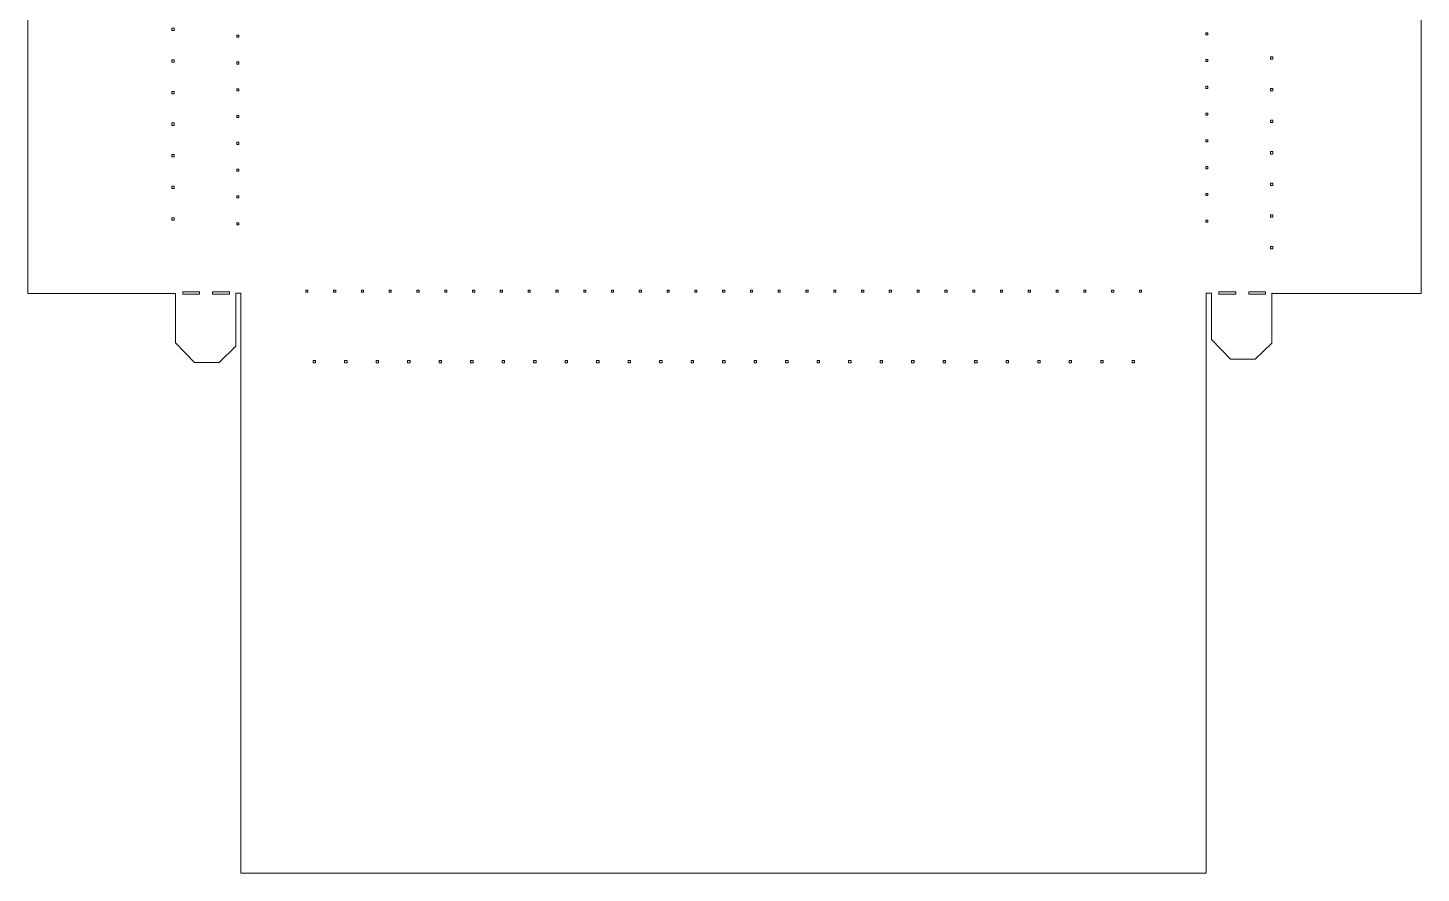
# Model space of a CAD drawing. Header units: centimetres. Extents: x -11.2 to 11.2, y -13.5 to 13.5.
# Drawn here: x -11.17 to 11.17, y -13.55 to 0.01 of the extents above; entities that cross this region are included whole.
import ezdxf

# ---------------------------------------------------------------- set-up
doc = ezdxf.new("R2010")
doc.units = ezdxf.units.CM
doc.header["$MEASUREMENT"] = 0
doc.layers.add('Layer 1', color=7, linetype='Continuous')

msp = doc.modelspace()

# ---------------------------------------------------------------- linework, layer by layer
at = {"layer": 'Layer 1', "color": 29, "lineweight": 13}
for points, knots in [([(-7.75477, 13.54749), (-7.75477, 13.54749), (-7.7556, 7.64977), (-7.7556, 7.64977), (-7.7556, 7.64977), (-7.7556, 7.64977), (-9.27695, 7.65473), (-9.27695, 7.65473), (-9.27695, 7.65473), (-9.27695, 7.65473), (-11.16955, 5.49589), (-11.16955, 5.49589), (-11.16955, 5.49589), (-11.16955, 5.49589), (-11.16955, -4.25152), (-11.16955, -4.25152), (-11.16955, -4.25152), (-11.16955, -4.25152), (-8.80484, -4.25152), (-8.80484, -4.25152), (-8.80484, -4.25152), (-8.80484, -4.25152), (-8.80484, -5.04362), (-8.80484, -5.04362), (-8.80484, -5.04362), (-8.80484, -5.04362), (-8.49891, -5.35947), (-8.49891, -5.35947), (-8.49891, -5.35947), (-8.49891, -5.35947), (-8.10452, -5.35947), (-8.10452, -5.35947), (-8.10452, -5.35947), (-8.10452, -5.35947), (-7.83663, -5.09984), (-7.83663, -5.09984), (-7.83663, -5.09984), (-7.83663, -5.09984), (-7.83663, -4.24656), (-7.83663, -4.24656), (-7.83663, -4.24656), (-7.83663, -4.24656), (-7.7556, -4.24656), (-7.7556, -4.24656), (-7.7556, -4.24656), (-7.7556, -4.24656), (-7.75312, -13.54749), (-7.75312, -13.54749), (-7.75312, -13.54749), (-7.75312, -13.54749), (7.72087, -13.54749), (7.72087, -13.54749), (7.72087, -13.54749), (7.72087, -13.54749), (7.72418, -4.24656), (7.72418, -4.24656), (7.72418, -4.24656), (7.72418, -4.24656), (7.80934, -4.24656), (7.80934, -4.24656), (7.80934, -4.24656), (7.80934, -4.24656), (7.80934, -4.99153), (7.80934, -4.99153), (7.80934, -4.99153), (7.80934, -4.99153), (8.11527, -5.30738), (8.11527, -5.30738), (8.11527, -5.30738), (8.11527, -5.30738), (8.50966, -5.30738), (8.50966, -5.30738), (8.50966, -5.30738), (8.50966, -5.30738), (8.77755, -5.04775), (8.77755, -5.04775), (8.77755, -5.04775), (8.77755, -5.04775), (8.77755, -4.24656), (8.77755, -4.24656), (8.77755, -4.24656), (8.77755, -4.24656), (8.7883, -4.24656), (8.7883, -4.24656), (8.7883, -4.24656), (8.7883, -4.24656), (8.7883, -4.25152), (8.7883, -4.25152), (8.7883, -4.25152), (8.7883, -4.25152), (11.16955, -4.25152), (11.16955, -4.25152), (11.16955, -4.25152), (11.16955, -4.25152), (11.16955, 5.49589), (11.16955, 5.49589), (11.16955, 5.49589), (11.16955, 5.49589), (9.27695, 7.65473), (9.27695, 7.65473), (9.27695, 7.65473), (9.27695, 7.65473), (7.72418, 7.64977), (7.72418, 7.64977), (7.72418, 7.64977), (7.72418, 7.64977), (7.72335, 13.54749), (7.72335, 13.54749), (7.72335, 13.54749), (7.72335, 13.54749), (-7.75477, 13.54749), (-7.75477, 13.54749)], [0, 0, 0, 0, 0.03448276, 0.03448276, 0.03448276, 0.03448276, 0.06896552, 0.06896552, 0.06896552, 0.06896552, 0.10344828, 0.10344828, 0.10344828, 0.10344828, 0.13793103, 0.13793103, 0.13793103, 0.13793103, 0.17241379, 0.17241379, 0.17241379, 0.17241379, 0.20689655, 0.20689655, 0.20689655, 0.20689655, 0.24137931, 0.24137931, 0.24137931, 0.24137931, 0.27586207, 0.27586207, 0.27586207, 0.27586207, 0.31034483, 0.31034483, 0.31034483, 0.31034483, 0.34482759, 0.34482759, 0.34482759, 0.34482759, 0.37931034, 0.37931034, 0.37931034, 0.37931034, 0.4137931, 0.4137931, 0.4137931, 0.4137931, 0.44827586, 0.44827586, 0.44827586, 0.44827586, 0.48275862, 0.48275862, 0.48275862, 0.48275862, 0.51724138, 0.51724138, 0.51724138, 0.51724138, 0.55172414, 0.55172414, 0.55172414, 0.55172414, 0.5862069, 0.5862069, 0.5862069, 0.5862069, 0.62068966, 0.62068966, 0.62068966, 0.62068966, 0.65517241, 0.65517241, 0.65517241, 0.65517241, 0.68965517, 0.68965517, 0.68965517, 0.68965517, 0.72413793, 0.72413793, 0.72413793, 0.72413793, 0.75862069, 0.75862069, 0.75862069, 0.75862069, 0.79310345, 0.79310345, 0.79310345, 0.79310345, 0.82758621, 0.82758621, 0.82758621, 0.82758621, 0.86206897, 0.86206897, 0.86206897, 0.86206897, 0.89655172, 0.89655172, 0.89655172, 0.89655172, 0.93103448, 0.93103448, 0.93103448, 0.93103448, 1, 1, 1, 1]), ([(-8.86023, 0.00248), (-8.86023, 0.00248), (-8.82137, 0.00248), (-8.82137, 0.00248), (-8.82137, 0.00248), (-8.82137, 0.00248), (-8.82137, -0.03638), (-8.82137, -0.03638), (-8.82137, -0.03638), (-8.82137, -0.03638), (-8.86023, -0.03638), (-8.86023, -0.03638), (-8.86023, -0.03638), (-8.86023, -0.03638), (-8.86023, 0.00248), (-8.86023, 0.00248)], [0, 0, 0, 0, 0.2, 0.2, 0.2, 0.2, 0.4, 0.4, 0.4, 0.4, 0.6, 0.6, 0.6, 0.6, 1, 1, 1, 1]), ([(-7.81844, -0.11162), (-7.81844, -0.11162), (-7.78454, -0.11162), (-7.78454, -0.11162), (-7.78454, -0.11162), (-7.78454, -0.11162), (-7.78454, -0.14469), (-7.78454, -0.14469), (-7.78454, -0.14469), (-7.78454, -0.14469), (-7.81844, -0.14469), (-7.81844, -0.14469), (-7.81844, -0.14469), (-7.81844, -0.14469), (-7.81844, -0.11162), (-7.81844, -0.11162)], [0, 0, 0, 0, 0.2, 0.2, 0.2, 0.2, 0.4, 0.4, 0.4, 0.4, 0.6, 0.6, 0.6, 0.6, 1, 1, 1, 1]), ([(7.71757, -0.07111), (7.71757, -0.07111), (7.75146, -0.07111), (7.75146, -0.07111), (7.75146, -0.07111), (7.75146, -0.07111), (7.75146, -0.10418), (7.75146, -0.10418), (7.75146, -0.10418), (7.75146, -0.10418), (7.71757, -0.10418), (7.71757, -0.10418), (7.71757, -0.10418), (7.71757, -0.10418), (7.71757, -0.07111), (7.71757, -0.07111)], [0, 0, 0, 0, 0.2, 0.2, 0.2, 0.2, 0.4, 0.4, 0.4, 0.4, 0.6, 0.6, 0.6, 0.6, 1, 1, 1, 1]), ([(-8.86023, -0.50436), (-8.86023, -0.50436), (-8.82137, -0.50436), (-8.82137, -0.50436), (-8.82137, -0.50436), (-8.82137, -0.50436), (-8.82137, -0.54322), (-8.82137, -0.54322), (-8.82137, -0.54322), (-8.82137, -0.54322), (-8.86023, -0.54322), (-8.86023, -0.54322), (-8.86023, -0.54322), (-8.86023, -0.54322), (-8.86023, -0.50436), (-8.86023, -0.50436)], [0, 0, 0, 0, 0.2, 0.2, 0.2, 0.2, 0.4, 0.4, 0.4, 0.4, 0.6, 0.6, 0.6, 0.6, 1, 1, 1, 1]), ([(-7.81844, -0.54074), (-7.81844, -0.54074), (-7.78454, -0.54074), (-7.78454, -0.54074), (-7.78454, -0.54074), (-7.78454, -0.54074), (-7.78454, -0.57382), (-7.78454, -0.57382), (-7.78454, -0.57382), (-7.78454, -0.57382), (-7.81844, -0.57382), (-7.81844, -0.57382), (-7.81844, -0.57382), (-7.81844, -0.57382), (-7.81844, -0.54074), (-7.81844, -0.54074)], [0, 0, 0, 0, 0.2, 0.2, 0.2, 0.2, 0.4, 0.4, 0.4, 0.4, 0.6, 0.6, 0.6, 0.6, 1, 1, 1, 1]), ([(7.71757, -0.50105), (7.71757, -0.50105), (7.75146, -0.50105), (7.75146, -0.50105), (7.75146, -0.50105), (7.75146, -0.50105), (7.75146, -0.53413), (7.75146, -0.53413), (7.75146, -0.53413), (7.75146, -0.53413), (7.71757, -0.53413), (7.71757, -0.53413), (7.71757, -0.53413), (7.71757, -0.53413), (7.71757, -0.50105), (7.71757, -0.50105)], [0, 0, 0, 0, 0.2, 0.2, 0.2, 0.2, 0.4, 0.4, 0.4, 0.4, 0.6, 0.6, 0.6, 0.6, 1, 1, 1, 1]), ([(8.7544, -0.45723), (8.7544, -0.45723), (8.79326, -0.45723), (8.79326, -0.45723), (8.79326, -0.45723), (8.79326, -0.45723), (8.79326, -0.49609), (8.79326, -0.49609), (8.79326, -0.49609), (8.79326, -0.49609), (8.7544, -0.49609), (8.7544, -0.49609), (8.7544, -0.49609), (8.7544, -0.49609), (8.7544, -0.45723), (8.7544, -0.45723)], [0, 0, 0, 0, 0.2, 0.2, 0.2, 0.2, 0.4, 0.4, 0.4, 0.4, 0.6, 0.6, 0.6, 0.6, 1, 1, 1, 1]), ([(-8.86023, -1.0112), (-8.86023, -1.0112), (-8.82137, -1.0112), (-8.82137, -1.0112), (-8.82137, -1.0112), (-8.82137, -1.0112), (-8.82137, -1.05007), (-8.82137, -1.05007), (-8.82137, -1.05007), (-8.82137, -1.05007), (-8.86023, -1.05007), (-8.86023, -1.05007), (-8.86023, -1.05007), (-8.86023, -1.05007), (-8.86023, -1.0112), (-8.86023, -1.0112)], [0, 0, 0, 0, 0.2, 0.2, 0.2, 0.2, 0.4, 0.4, 0.4, 0.4, 0.6, 0.6, 0.6, 0.6, 1, 1, 1, 1]), ([(-7.81844, -0.96986), (-7.81844, -0.96986), (-7.78454, -0.96986), (-7.78454, -0.96986), (-7.78454, -0.96986), (-7.78454, -0.96986), (-7.78454, -1.00294), (-7.78454, -1.00294), (-7.78454, -1.00294), (-7.78454, -1.00294), (-7.81844, -1.00294), (-7.81844, -1.00294), (-7.81844, -1.00294), (-7.81844, -1.00294), (-7.81844, -0.96986), (-7.81844, -0.96986)], [0, 0, 0, 0, 0.2, 0.2, 0.2, 0.2, 0.4, 0.4, 0.4, 0.4, 0.6, 0.6, 0.6, 0.6, 1, 1, 1, 1]), ([(7.71757, -0.93018), (7.71757, -0.93018), (7.75146, -0.93018), (7.75146, -0.93018), (7.75146, -0.93018), (7.75146, -0.93018), (7.75146, -0.96325), (7.75146, -0.96325), (7.75146, -0.96325), (7.75146, -0.96325), (7.71757, -0.96325), (7.71757, -0.96325), (7.71757, -0.96325), (7.71757, -0.96325), (7.71757, -0.93018), (7.71757, -0.93018)], [0, 0, 0, 0, 0.2, 0.2, 0.2, 0.2, 0.4, 0.4, 0.4, 0.4, 0.6, 0.6, 0.6, 0.6, 1, 1, 1, 1]), ([(8.7544, -0.96408), (8.7544, -0.96408), (8.79326, -0.96408), (8.79326, -0.96408), (8.79326, -0.96408), (8.79326, -0.96408), (8.79326, -1.00294), (8.79326, -1.00294), (8.79326, -1.00294), (8.79326, -1.00294), (8.7544, -1.00294), (8.7544, -1.00294), (8.7544, -1.00294), (8.7544, -1.00294), (8.7544, -0.96408), (8.7544, -0.96408)], [0, 0, 0, 0, 0.2, 0.2, 0.2, 0.2, 0.4, 0.4, 0.4, 0.4, 0.6, 0.6, 0.6, 0.6, 1, 1, 1, 1]), ([(-8.86023, -1.51805), (-8.86023, -1.51805), (-8.82137, -1.51805), (-8.82137, -1.51805), (-8.82137, -1.51805), (-8.82137, -1.51805), (-8.82137, -1.55691), (-8.82137, -1.55691), (-8.82137, -1.55691), (-8.82137, -1.55691), (-8.86023, -1.55691), (-8.86023, -1.55691), (-8.86023, -1.55691), (-8.86023, -1.55691), (-8.86023, -1.51805), (-8.86023, -1.51805)], [0, 0, 0, 0, 0.2, 0.2, 0.2, 0.2, 0.4, 0.4, 0.4, 0.4, 0.6, 0.6, 0.6, 0.6, 1, 1, 1, 1]), ([(-7.81844, -1.39981), (-7.81844, -1.39981), (-7.78454, -1.39981), (-7.78454, -1.39981), (-7.78454, -1.39981), (-7.78454, -1.39981), (-7.78454, -1.43288), (-7.78454, -1.43288), (-7.78454, -1.43288), (-7.78454, -1.43288), (-7.81844, -1.43288), (-7.81844, -1.43288), (-7.81844, -1.43288), (-7.81844, -1.43288), (-7.81844, -1.39981), (-7.81844, -1.39981)], [0, 0, 0, 0, 0.2, 0.2, 0.2, 0.2, 0.4, 0.4, 0.4, 0.4, 0.6, 0.6, 0.6, 0.6, 1, 1, 1, 1]), ([(7.71757, -1.3593), (7.71757, -1.3593), (7.75146, -1.3593), (7.75146, -1.3593), (7.75146, -1.3593), (7.75146, -1.3593), (7.75146, -1.39237), (7.75146, -1.39237), (7.75146, -1.39237), (7.75146, -1.39237), (7.71757, -1.39237), (7.71757, -1.39237), (7.71757, -1.39237), (7.71757, -1.39237), (7.71757, -1.3593), (7.71757, -1.3593)], [0, 0, 0, 0, 0.2, 0.2, 0.2, 0.2, 0.4, 0.4, 0.4, 0.4, 0.6, 0.6, 0.6, 0.6, 1, 1, 1, 1]), ([(8.7544, -1.47092), (8.7544, -1.47092), (8.79326, -1.47092), (8.79326, -1.47092), (8.79326, -1.47092), (8.79326, -1.47092), (8.79326, -1.50978), (8.79326, -1.50978), (8.79326, -1.50978), (8.79326, -1.50978), (8.7544, -1.50978), (8.7544, -1.50978), (8.7544, -1.50978), (8.7544, -1.50978), (8.7544, -1.47092), (8.7544, -1.47092)], [0, 0, 0, 0, 0.2, 0.2, 0.2, 0.2, 0.4, 0.4, 0.4, 0.4, 0.6, 0.6, 0.6, 0.6, 1, 1, 1, 1]), ([(-7.81844, -1.82893), (-7.81844, -1.82893), (-7.78454, -1.82893), (-7.78454, -1.82893), (-7.78454, -1.82893), (-7.78454, -1.82893), (-7.78454, -1.86201), (-7.78454, -1.86201), (-7.78454, -1.86201), (-7.78454, -1.86201), (-7.81844, -1.86201), (-7.81844, -1.86201), (-7.81844, -1.86201), (-7.81844, -1.86201), (-7.81844, -1.82893), (-7.81844, -1.82893)], [0, 0, 0, 0, 0.2, 0.2, 0.2, 0.2, 0.4, 0.4, 0.4, 0.4, 0.6, 0.6, 0.6, 0.6, 1, 1, 1, 1]), ([(7.71757, -1.78924), (7.71757, -1.78924), (7.75146, -1.78924), (7.75146, -1.78924), (7.75146, -1.78924), (7.75146, -1.78924), (7.75146, -1.82232), (7.75146, -1.82232), (7.75146, -1.82232), (7.75146, -1.82232), (7.71757, -1.82232), (7.71757, -1.82232), (7.71757, -1.82232), (7.71757, -1.82232), (7.71757, -1.78924), (7.71757, -1.78924)], [0, 0, 0, 0, 0.2, 0.2, 0.2, 0.2, 0.4, 0.4, 0.4, 0.4, 0.6, 0.6, 0.6, 0.6, 1, 1, 1, 1]), ([(8.7544, -1.97776), (8.7544, -1.97776), (8.79326, -1.97776), (8.79326, -1.97776), (8.79326, -1.97776), (8.79326, -1.97776), (8.79326, -2.01662), (8.79326, -2.01662), (8.79326, -2.01662), (8.79326, -2.01662), (8.7544, -2.01662), (8.7544, -2.01662), (8.7544, -2.01662), (8.7544, -2.01662), (8.7544, -1.97776), (8.7544, -1.97776)], [0, 0, 0, 0, 0.2, 0.2, 0.2, 0.2, 0.4, 0.4, 0.4, 0.4, 0.6, 0.6, 0.6, 0.6, 1, 1, 1, 1]), ([(-8.86023, -2.02489), (-8.86023, -2.02489), (-8.82137, -2.02489), (-8.82137, -2.02489), (-8.82137, -2.02489), (-8.82137, -2.02489), (-8.82137, -2.06375), (-8.82137, -2.06375), (-8.82137, -2.06375), (-8.82137, -2.06375), (-8.86023, -2.06375), (-8.86023, -2.06375), (-8.86023, -2.06375), (-8.86023, -2.06375), (-8.86023, -2.02489), (-8.86023, -2.02489)], [0, 0, 0, 0, 0.2, 0.2, 0.2, 0.2, 0.4, 0.4, 0.4, 0.4, 0.6, 0.6, 0.6, 0.6, 1, 1, 1, 1]), ([(7.71757, -2.21837), (7.71757, -2.21837), (7.75146, -2.21837), (7.75146, -2.21837), (7.75146, -2.21837), (7.75146, -2.21837), (7.75146, -2.25144), (7.75146, -2.25144), (7.75146, -2.25144), (7.75146, -2.25144), (7.71757, -2.25144), (7.71757, -2.25144), (7.71757, -2.25144), (7.71757, -2.25144), (7.71757, -2.21837), (7.71757, -2.21837)], [0, 0, 0, 0, 0.2, 0.2, 0.2, 0.2, 0.4, 0.4, 0.4, 0.4, 0.6, 0.6, 0.6, 0.6, 1, 1, 1, 1]), ([(-7.81844, -2.25805), (-7.81844, -2.25805), (-7.78454, -2.25805), (-7.78454, -2.25805), (-7.78454, -2.25805), (-7.78454, -2.25805), (-7.78454, -2.29113), (-7.78454, -2.29113), (-7.78454, -2.29113), (-7.78454, -2.29113), (-7.81844, -2.29113), (-7.81844, -2.29113), (-7.81844, -2.29113), (-7.81844, -2.29113), (-7.81844, -2.25805), (-7.81844, -2.25805)], [0, 0, 0, 0, 0.2, 0.2, 0.2, 0.2, 0.4, 0.4, 0.4, 0.4, 0.6, 0.6, 0.6, 0.6, 1, 1, 1, 1]), ([(-8.86023, -2.53173), (-8.86023, -2.53173), (-8.82137, -2.53173), (-8.82137, -2.53173), (-8.82137, -2.53173), (-8.82137, -2.53173), (-8.82137, -2.57059), (-8.82137, -2.57059), (-8.82137, -2.57059), (-8.82137, -2.57059), (-8.86023, -2.57059), (-8.86023, -2.57059), (-8.86023, -2.57059), (-8.86023, -2.57059), (-8.86023, -2.53173), (-8.86023, -2.53173)], [0, 0, 0, 0, 0.2, 0.2, 0.2, 0.2, 0.4, 0.4, 0.4, 0.4, 0.6, 0.6, 0.6, 0.6, 1, 1, 1, 1]), ([(7.71757, -2.64749), (7.71757, -2.64749), (7.75146, -2.64749), (7.75146, -2.64749), (7.75146, -2.64749), (7.75146, -2.64749), (7.75146, -2.68056), (7.75146, -2.68056), (7.75146, -2.68056), (7.75146, -2.68056), (7.71757, -2.68056), (7.71757, -2.68056), (7.71757, -2.68056), (7.71757, -2.68056), (7.71757, -2.64749), (7.71757, -2.64749)], [0, 0, 0, 0, 0.2, 0.2, 0.2, 0.2, 0.4, 0.4, 0.4, 0.4, 0.6, 0.6, 0.6, 0.6, 1, 1, 1, 1]), ([(8.7544, -2.4846), (8.7544, -2.4846), (8.79326, -2.4846), (8.79326, -2.4846), (8.79326, -2.4846), (8.79326, -2.4846), (8.79326, -2.52346), (8.79326, -2.52346), (8.79326, -2.52346), (8.79326, -2.52346), (8.7544, -2.52346), (8.7544, -2.52346), (8.7544, -2.52346), (8.7544, -2.52346), (8.7544, -2.4846), (8.7544, -2.4846)], [0, 0, 0, 0, 0.2, 0.2, 0.2, 0.2, 0.4, 0.4, 0.4, 0.4, 0.6, 0.6, 0.6, 0.6, 1, 1, 1, 1]), ([(-7.81844, -2.68717), (-7.81844, -2.68717), (-7.78454, -2.68717), (-7.78454, -2.68717), (-7.78454, -2.68717), (-7.78454, -2.68717), (-7.78454, -2.72025), (-7.78454, -2.72025), (-7.78454, -2.72025), (-7.78454, -2.72025), (-7.81844, -2.72025), (-7.81844, -2.72025), (-7.81844, -2.72025), (-7.81844, -2.72025), (-7.81844, -2.68717), (-7.81844, -2.68717)], [0, 0, 0, 0, 0.2, 0.2, 0.2, 0.2, 0.4, 0.4, 0.4, 0.4, 0.6, 0.6, 0.6, 0.6, 1, 1, 1, 1]), ([(-8.86023, -3.03857), (-8.86023, -3.03857), (-8.82137, -3.03857), (-8.82137, -3.03857), (-8.82137, -3.03857), (-8.82137, -3.03857), (-8.82137, -3.07743), (-8.82137, -3.07743), (-8.82137, -3.07743), (-8.82137, -3.07743), (-8.86023, -3.07743), (-8.86023, -3.07743), (-8.86023, -3.07743), (-8.86023, -3.07743), (-8.86023, -3.03857), (-8.86023, -3.03857)], [0, 0, 0, 0, 0.2, 0.2, 0.2, 0.2, 0.4, 0.4, 0.4, 0.4, 0.6, 0.6, 0.6, 0.6, 1, 1, 1, 1]), ([(-7.81844, -3.11712), (-7.81844, -3.11712), (-7.78454, -3.11712), (-7.78454, -3.11712), (-7.78454, -3.11712), (-7.78454, -3.11712), (-7.78454, -3.1502), (-7.78454, -3.1502), (-7.78454, -3.1502), (-7.78454, -3.1502), (-7.81844, -3.1502), (-7.81844, -3.1502), (-7.81844, -3.1502), (-7.81844, -3.1502), (-7.81844, -3.11712), (-7.81844, -3.11712)], [0, 0, 0, 0, 0.2, 0.2, 0.2, 0.2, 0.4, 0.4, 0.4, 0.4, 0.6, 0.6, 0.6, 0.6, 1, 1, 1, 1]), ([(7.71757, -3.07743), (7.71757, -3.07743), (7.75146, -3.07743), (7.75146, -3.07743), (7.75146, -3.07743), (7.75146, -3.07743), (7.75146, -3.10968), (7.75146, -3.10968), (7.75146, -3.10968), (7.75146, -3.10968), (7.71757, -3.10968), (7.71757, -3.10968), (7.71757, -3.10968), (7.71757, -3.10968), (7.71757, -3.07743), (7.71757, -3.07743)], [0, 0, 0, 0, 0.2, 0.2, 0.2, 0.2, 0.4, 0.4, 0.4, 0.4, 0.6, 0.6, 0.6, 0.6, 1, 1, 1, 1]), ([(8.7544, -2.99145), (8.7544, -2.99145), (8.79326, -2.99145), (8.79326, -2.99145), (8.79326, -2.99145), (8.79326, -2.99145), (8.79326, -3.03031), (8.79326, -3.03031), (8.79326, -3.03031), (8.79326, -3.03031), (8.7544, -3.03031), (8.7544, -3.03031), (8.7544, -3.03031), (8.7544, -3.03031), (8.7544, -2.99145), (8.7544, -2.99145)], [0, 0, 0, 0, 0.2, 0.2, 0.2, 0.2, 0.4, 0.4, 0.4, 0.4, 0.6, 0.6, 0.6, 0.6, 1, 1, 1, 1]), ([(8.7544, -3.49829), (8.7544, -3.49829), (8.79326, -3.49829), (8.79326, -3.49829), (8.79326, -3.49829), (8.79326, -3.49829), (8.79326, -3.53715), (8.79326, -3.53715), (8.79326, -3.53715), (8.79326, -3.53715), (8.7544, -3.53715), (8.7544, -3.53715), (8.7544, -3.53715), (8.7544, -3.53715), (8.7544, -3.49829), (8.7544, -3.49829)], [0, 0, 0, 0, 0.2, 0.2, 0.2, 0.2, 0.4, 0.4, 0.4, 0.4, 0.6, 0.6, 0.6, 0.6, 1, 1, 1, 1]), ([(-8.68743, -4.22507), (-8.68743, -4.22507), (-8.4154, -4.22507), (-8.4154, -4.22507), (-8.4154, -4.22507), (-8.4154, -4.22507), (-8.4154, -4.26227), (-8.4154, -4.26227), (-8.4154, -4.26227), (-8.4154, -4.26227), (-8.68743, -4.26227), (-8.68743, -4.26227), (-8.68743, -4.26227), (-8.68743, -4.26227), (-8.68743, -4.22507), (-8.68743, -4.22507)], [0, 0, 0, 0, 0.2, 0.2, 0.2, 0.2, 0.4, 0.4, 0.4, 0.4, 0.6, 0.6, 0.6, 0.6, 1, 1, 1, 1]), ([(-8.21118, -4.22507), (-8.21118, -4.22507), (-7.93915, -4.22507), (-7.93915, -4.22507), (-7.93915, -4.22507), (-7.93915, -4.22507), (-7.93915, -4.26227), (-7.93915, -4.26227), (-7.93915, -4.26227), (-7.93915, -4.26227), (-8.21118, -4.26227), (-8.21118, -4.26227), (-8.21118, -4.26227), (-8.21118, -4.26227), (-8.21118, -4.22507), (-8.21118, -4.22507)], [0, 0, 0, 0, 0.2, 0.2, 0.2, 0.2, 0.4, 0.4, 0.4, 0.4, 0.6, 0.6, 0.6, 0.6, 1, 1, 1, 1]), ([(-6.71298, -4.19695), (-6.71298, -4.19695), (-6.67825, -4.19695), (-6.67825, -4.19695), (-6.67825, -4.19695), (-6.67825, -4.19695), (-6.67825, -4.23003), (-6.67825, -4.23003), (-6.67825, -4.23003), (-6.67825, -4.23003), (-6.71298, -4.23003), (-6.71298, -4.23003), (-6.71298, -4.23003), (-6.71298, -4.23003), (-6.71298, -4.19695), (-6.71298, -4.19695)], [0, 0, 0, 0, 0.2, 0.2, 0.2, 0.2, 0.4, 0.4, 0.4, 0.4, 0.6, 0.6, 0.6, 0.6, 1, 1, 1, 1]), ([(-6.26732, -4.19695), (-6.26732, -4.19695), (-6.23259, -4.19695), (-6.23259, -4.19695), (-6.23259, -4.19695), (-6.23259, -4.19695), (-6.23259, -4.23003), (-6.23259, -4.23003), (-6.23259, -4.23003), (-6.23259, -4.23003), (-6.26732, -4.23003), (-6.26732, -4.23003), (-6.26732, -4.23003), (-6.26732, -4.23003), (-6.26732, -4.19695), (-6.26732, -4.19695)], [0, 0, 0, 0, 0.2, 0.2, 0.2, 0.2, 0.4, 0.4, 0.4, 0.4, 0.6, 0.6, 0.6, 0.6, 1, 1, 1, 1]), ([(-5.82166, -4.19695), (-5.82166, -4.19695), (-5.78776, -4.19695), (-5.78776, -4.19695), (-5.78776, -4.19695), (-5.78776, -4.19695), (-5.78776, -4.23003), (-5.78776, -4.23003), (-5.78776, -4.23003), (-5.78776, -4.23003), (-5.82166, -4.23003), (-5.82166, -4.23003), (-5.82166, -4.23003), (-5.82166, -4.23003), (-5.82166, -4.19695), (-5.82166, -4.19695)], [0, 0, 0, 0, 0.2, 0.2, 0.2, 0.2, 0.4, 0.4, 0.4, 0.4, 0.6, 0.6, 0.6, 0.6, 1, 1, 1, 1]), ([(-5.376, -4.19695), (-5.376, -4.19695), (-5.3421, -4.19695), (-5.3421, -4.19695), (-5.3421, -4.19695), (-5.3421, -4.19695), (-5.3421, -4.23003), (-5.3421, -4.23003), (-5.3421, -4.23003), (-5.3421, -4.23003), (-5.376, -4.23003), (-5.376, -4.23003), (-5.376, -4.23003), (-5.376, -4.23003), (-5.376, -4.19695), (-5.376, -4.19695)], [0, 0, 0, 0, 0.2, 0.2, 0.2, 0.2, 0.4, 0.4, 0.4, 0.4, 0.6, 0.6, 0.6, 0.6, 1, 1, 1, 1]), ([(-4.93035, -4.19695), (-4.93035, -4.19695), (-4.89645, -4.19695), (-4.89645, -4.19695), (-4.89645, -4.19695), (-4.89645, -4.19695), (-4.89645, -4.23003), (-4.89645, -4.23003), (-4.89645, -4.23003), (-4.89645, -4.23003), (-4.93035, -4.23003), (-4.93035, -4.23003), (-4.93035, -4.23003), (-4.93035, -4.23003), (-4.93035, -4.19695), (-4.93035, -4.19695)], [0, 0, 0, 0, 0.2, 0.2, 0.2, 0.2, 0.4, 0.4, 0.4, 0.4, 0.6, 0.6, 0.6, 0.6, 1, 1, 1, 1]), ([(-4.48551, -4.19695), (-4.48551, -4.19695), (-4.45079, -4.19695), (-4.45079, -4.19695), (-4.45079, -4.19695), (-4.45079, -4.19695), (-4.45079, -4.23003), (-4.45079, -4.23003), (-4.45079, -4.23003), (-4.45079, -4.23003), (-4.48551, -4.23003), (-4.48551, -4.23003), (-4.48551, -4.23003), (-4.48551, -4.23003), (-4.48551, -4.19695), (-4.48551, -4.19695)], [0, 0, 0, 0, 0.2, 0.2, 0.2, 0.2, 0.4, 0.4, 0.4, 0.4, 0.6, 0.6, 0.6, 0.6, 1, 1, 1, 1]), ([(-4.03986, -4.19695), (-4.03986, -4.19695), (-4.00513, -4.19695), (-4.00513, -4.19695), (-4.00513, -4.19695), (-4.00513, -4.19695), (-4.00513, -4.23003), (-4.00513, -4.23003), (-4.00513, -4.23003), (-4.00513, -4.23003), (-4.03986, -4.23003), (-4.03986, -4.23003), (-4.03986, -4.23003), (-4.03986, -4.23003), (-4.03986, -4.19695), (-4.03986, -4.19695)], [0, 0, 0, 0, 0.2, 0.2, 0.2, 0.2, 0.4, 0.4, 0.4, 0.4, 0.6, 0.6, 0.6, 0.6, 1, 1, 1, 1]), ([(-3.5942, -4.19695), (-3.5942, -4.19695), (-3.5603, -4.19695), (-3.5603, -4.19695), (-3.5603, -4.19695), (-3.5603, -4.19695), (-3.5603, -4.23003), (-3.5603, -4.23003), (-3.5603, -4.23003), (-3.5603, -4.23003), (-3.5942, -4.23003), (-3.5942, -4.23003), (-3.5942, -4.23003), (-3.5942, -4.23003), (-3.5942, -4.19695), (-3.5942, -4.19695)], [0, 0, 0, 0, 0.2, 0.2, 0.2, 0.2, 0.4, 0.4, 0.4, 0.4, 0.6, 0.6, 0.6, 0.6, 1, 1, 1, 1]), ([(-3.14854, -4.19695), (-3.14854, -4.19695), (-3.11464, -4.19695), (-3.11464, -4.19695), (-3.11464, -4.19695), (-3.11464, -4.19695), (-3.11464, -4.23003), (-3.11464, -4.23003), (-3.11464, -4.23003), (-3.11464, -4.23003), (-3.14854, -4.23003), (-3.14854, -4.23003), (-3.14854, -4.23003), (-3.14854, -4.23003), (-3.14854, -4.19695), (-3.14854, -4.19695)], [0, 0, 0, 0, 0.2, 0.2, 0.2, 0.2, 0.4, 0.4, 0.4, 0.4, 0.6, 0.6, 0.6, 0.6, 1, 1, 1, 1]), ([(-2.70288, -4.19695), (-2.70288, -4.19695), (-2.66898, -4.19695), (-2.66898, -4.19695), (-2.66898, -4.19695), (-2.66898, -4.19695), (-2.66898, -4.23003), (-2.66898, -4.23003), (-2.66898, -4.23003), (-2.66898, -4.23003), (-2.70288, -4.23003), (-2.70288, -4.23003), (-2.70288, -4.23003), (-2.70288, -4.23003), (-2.70288, -4.19695), (-2.70288, -4.19695)], [0, 0, 0, 0, 0.2, 0.2, 0.2, 0.2, 0.4, 0.4, 0.4, 0.4, 0.6, 0.6, 0.6, 0.6, 1, 1, 1, 1]), ([(-2.25805, -4.19695), (-2.25805, -4.19695), (-2.22333, -4.19695), (-2.22333, -4.19695), (-2.22333, -4.19695), (-2.22333, -4.19695), (-2.22333, -4.23003), (-2.22333, -4.23003), (-2.22333, -4.23003), (-2.22333, -4.23003), (-2.25805, -4.23003), (-2.25805, -4.23003), (-2.25805, -4.23003), (-2.25805, -4.23003), (-2.25805, -4.19695), (-2.25805, -4.19695)], [0, 0, 0, 0, 0.2, 0.2, 0.2, 0.2, 0.4, 0.4, 0.4, 0.4, 0.6, 0.6, 0.6, 0.6, 1, 1, 1, 1]), ([(-1.8124, -4.19695), (-1.8124, -4.19695), (-1.77767, -4.19695), (-1.77767, -4.19695), (-1.77767, -4.19695), (-1.77767, -4.19695), (-1.77767, -4.23003), (-1.77767, -4.23003), (-1.77767, -4.23003), (-1.77767, -4.23003), (-1.8124, -4.23003), (-1.8124, -4.23003), (-1.8124, -4.23003), (-1.8124, -4.23003), (-1.8124, -4.19695), (-1.8124, -4.19695)], [0, 0, 0, 0, 0.2, 0.2, 0.2, 0.2, 0.4, 0.4, 0.4, 0.4, 0.6, 0.6, 0.6, 0.6, 1, 1, 1, 1]), ([(-1.36674, -4.19695), (-1.36674, -4.19695), (-1.33284, -4.19695), (-1.33284, -4.19695), (-1.33284, -4.19695), (-1.33284, -4.19695), (-1.33284, -4.23003), (-1.33284, -4.23003), (-1.33284, -4.23003), (-1.33284, -4.23003), (-1.36674, -4.23003), (-1.36674, -4.23003), (-1.36674, -4.23003), (-1.36674, -4.23003), (-1.36674, -4.19695), (-1.36674, -4.19695)], [0, 0, 0, 0, 0.2, 0.2, 0.2, 0.2, 0.4, 0.4, 0.4, 0.4, 0.6, 0.6, 0.6, 0.6, 1, 1, 1, 1]), ([(-0.92108, -4.19695), (-0.92108, -4.19695), (-0.88718, -4.19695), (-0.88718, -4.19695), (-0.88718, -4.19695), (-0.88718, -4.19695), (-0.88718, -4.23003), (-0.88718, -4.23003), (-0.88718, -4.23003), (-0.88718, -4.23003), (-0.92108, -4.23003), (-0.92108, -4.23003), (-0.92108, -4.23003), (-0.92108, -4.23003), (-0.92108, -4.19695), (-0.92108, -4.19695)], [0, 0, 0, 0, 0.2, 0.2, 0.2, 0.2, 0.4, 0.4, 0.4, 0.4, 0.6, 0.6, 0.6, 0.6, 1, 1, 1, 1]), ([(-0.47542, -4.19695), (-0.47542, -4.19695), (-0.44152, -4.19695), (-0.44152, -4.19695), (-0.44152, -4.19695), (-0.44152, -4.19695), (-0.44152, -4.23003), (-0.44152, -4.23003), (-0.44152, -4.23003), (-0.44152, -4.23003), (-0.47542, -4.23003), (-0.47542, -4.23003), (-0.47542, -4.23003), (-0.47542, -4.23003), (-0.47542, -4.19695), (-0.47542, -4.19695)], [0, 0, 0, 0, 0.2, 0.2, 0.2, 0.2, 0.4, 0.4, 0.4, 0.4, 0.6, 0.6, 0.6, 0.6, 1, 1, 1, 1]), ([(-0.03059, -4.19695), (-0.03059, -4.19695), (0.00413, -4.19695), (0.00413, -4.19695), (0.00413, -4.19695), (0.00413, -4.19695), (0.00413, -4.23003), (0.00413, -4.23003), (0.00413, -4.23003), (0.00413, -4.23003), (-0.03059, -4.23003), (-0.03059, -4.23003), (-0.03059, -4.23003), (-0.03059, -4.23003), (-0.03059, -4.19695), (-0.03059, -4.19695)], [0, 0, 0, 0, 0.2, 0.2, 0.2, 0.2, 0.4, 0.4, 0.4, 0.4, 0.6, 0.6, 0.6, 0.6, 1, 1, 1, 1]), ([(0.41507, -4.19695), (0.41507, -4.19695), (0.44979, -4.19695), (0.44979, -4.19695), (0.44979, -4.19695), (0.44979, -4.19695), (0.44979, -4.23003), (0.44979, -4.23003), (0.44979, -4.23003), (0.44979, -4.23003), (0.41507, -4.23003), (0.41507, -4.23003), (0.41507, -4.23003), (0.41507, -4.23003), (0.41507, -4.19695), (0.41507, -4.19695)], [0, 0, 0, 0, 0.2, 0.2, 0.2, 0.2, 0.4, 0.4, 0.4, 0.4, 0.6, 0.6, 0.6, 0.6, 1, 1, 1, 1]), ([(0.86072, -4.19695), (0.86072, -4.19695), (0.89462, -4.19695), (0.89462, -4.19695), (0.89462, -4.19695), (0.89462, -4.19695), (0.89462, -4.23003), (0.89462, -4.23003), (0.89462, -4.23003), (0.89462, -4.23003), (0.86072, -4.23003), (0.86072, -4.23003), (0.86072, -4.23003), (0.86072, -4.23003), (0.86072, -4.19695), (0.86072, -4.19695)], [0, 0, 0, 0, 0.2, 0.2, 0.2, 0.2, 0.4, 0.4, 0.4, 0.4, 0.6, 0.6, 0.6, 0.6, 1, 1, 1, 1]), ([(1.30638, -4.19695), (1.30638, -4.19695), (1.34028, -4.19695), (1.34028, -4.19695), (1.34028, -4.19695), (1.34028, -4.19695), (1.34028, -4.23003), (1.34028, -4.23003), (1.34028, -4.23003), (1.34028, -4.23003), (1.30638, -4.23003), (1.30638, -4.23003), (1.30638, -4.23003), (1.30638, -4.23003), (1.30638, -4.19695), (1.30638, -4.19695)], [0, 0, 0, 0, 0.2, 0.2, 0.2, 0.2, 0.4, 0.4, 0.4, 0.4, 0.6, 0.6, 0.6, 0.6, 1, 1, 1, 1]), ([(1.75204, -4.19695), (1.75204, -4.19695), (1.78594, -4.19695), (1.78594, -4.19695), (1.78594, -4.19695), (1.78594, -4.19695), (1.78594, -4.23003), (1.78594, -4.23003), (1.78594, -4.23003), (1.78594, -4.23003), (1.75204, -4.23003), (1.75204, -4.23003), (1.75204, -4.23003), (1.75204, -4.23003), (1.75204, -4.19695), (1.75204, -4.19695)], [0, 0, 0, 0, 0.2, 0.2, 0.2, 0.2, 0.4, 0.4, 0.4, 0.4, 0.6, 0.6, 0.6, 0.6, 1, 1, 1, 1]), ([(2.19687, -4.19695), (2.19687, -4.19695), (2.2316, -4.19695), (2.2316, -4.19695), (2.2316, -4.19695), (2.2316, -4.19695), (2.2316, -4.23003), (2.2316, -4.23003), (2.2316, -4.23003), (2.2316, -4.23003), (2.19687, -4.23003), (2.19687, -4.23003), (2.19687, -4.23003), (2.19687, -4.23003), (2.19687, -4.19695), (2.19687, -4.19695)], [0, 0, 0, 0, 0.2, 0.2, 0.2, 0.2, 0.4, 0.4, 0.4, 0.4, 0.6, 0.6, 0.6, 0.6, 1, 1, 1, 1]), ([(2.64253, -4.19695), (2.64253, -4.19695), (2.67725, -4.19695), (2.67725, -4.19695), (2.67725, -4.19695), (2.67725, -4.19695), (2.67725, -4.23003), (2.67725, -4.23003), (2.67725, -4.23003), (2.67725, -4.23003), (2.64253, -4.23003), (2.64253, -4.23003), (2.64253, -4.23003), (2.64253, -4.23003), (2.64253, -4.19695), (2.64253, -4.19695)], [0, 0, 0, 0, 0.2, 0.2, 0.2, 0.2, 0.4, 0.4, 0.4, 0.4, 0.6, 0.6, 0.6, 0.6, 1, 1, 1, 1]), ([(3.08818, -4.19695), (3.08818, -4.19695), (3.12208, -4.19695), (3.12208, -4.19695), (3.12208, -4.19695), (3.12208, -4.19695), (3.12208, -4.23003), (3.12208, -4.23003), (3.12208, -4.23003), (3.12208, -4.23003), (3.08818, -4.23003), (3.08818, -4.23003), (3.08818, -4.23003), (3.08818, -4.23003), (3.08818, -4.19695), (3.08818, -4.19695)], [0, 0, 0, 0, 0.2, 0.2, 0.2, 0.2, 0.4, 0.4, 0.4, 0.4, 0.6, 0.6, 0.6, 0.6, 1, 1, 1, 1]), ([(3.53384, -4.19695), (3.53384, -4.19695), (3.56774, -4.19695), (3.56774, -4.19695), (3.56774, -4.19695), (3.56774, -4.19695), (3.56774, -4.23003), (3.56774, -4.23003), (3.56774, -4.23003), (3.56774, -4.23003), (3.53384, -4.23003), (3.53384, -4.23003), (3.53384, -4.23003), (3.53384, -4.23003), (3.53384, -4.19695), (3.53384, -4.19695)], [0, 0, 0, 0, 0.2, 0.2, 0.2, 0.2, 0.4, 0.4, 0.4, 0.4, 0.6, 0.6, 0.6, 0.6, 1, 1, 1, 1]), ([(3.9795, -4.19695), (3.9795, -4.19695), (4.0134, -4.19695), (4.0134, -4.19695), (4.0134, -4.19695), (4.0134, -4.19695), (4.0134, -4.23003), (4.0134, -4.23003), (4.0134, -4.23003), (4.0134, -4.23003), (3.9795, -4.23003), (3.9795, -4.23003), (3.9795, -4.23003), (3.9795, -4.23003), (3.9795, -4.19695), (3.9795, -4.19695)], [0, 0, 0, 0, 0.2, 0.2, 0.2, 0.2, 0.4, 0.4, 0.4, 0.4, 0.6, 0.6, 0.6, 0.6, 1, 1, 1, 1]), ([(4.42433, -4.19695), (4.42433, -4.19695), (4.45906, -4.19695), (4.45906, -4.19695), (4.45906, -4.19695), (4.45906, -4.19695), (4.45906, -4.23003), (4.45906, -4.23003), (4.45906, -4.23003), (4.45906, -4.23003), (4.42433, -4.23003), (4.42433, -4.23003), (4.42433, -4.23003), (4.42433, -4.23003), (4.42433, -4.19695), (4.42433, -4.19695)], [0, 0, 0, 0, 0.2, 0.2, 0.2, 0.2, 0.4, 0.4, 0.4, 0.4, 0.6, 0.6, 0.6, 0.6, 1, 1, 1, 1]), ([(4.86999, -4.19695), (4.86999, -4.19695), (4.90471, -4.19695), (4.90471, -4.19695), (4.90471, -4.19695), (4.90471, -4.19695), (4.90471, -4.23003), (4.90471, -4.23003), (4.90471, -4.23003), (4.90471, -4.23003), (4.86999, -4.23003), (4.86999, -4.23003), (4.86999, -4.23003), (4.86999, -4.23003), (4.86999, -4.19695), (4.86999, -4.19695)], [0, 0, 0, 0, 0.2, 0.2, 0.2, 0.2, 0.4, 0.4, 0.4, 0.4, 0.6, 0.6, 0.6, 0.6, 1, 1, 1, 1]), ([(5.31564, -4.19695), (5.31564, -4.19695), (5.34954, -4.19695), (5.34954, -4.19695), (5.34954, -4.19695), (5.34954, -4.19695), (5.34954, -4.23003), (5.34954, -4.23003), (5.34954, -4.23003), (5.34954, -4.23003), (5.31564, -4.23003), (5.31564, -4.23003), (5.31564, -4.23003), (5.31564, -4.23003), (5.31564, -4.19695), (5.31564, -4.19695)], [0, 0, 0, 0, 0.2, 0.2, 0.2, 0.2, 0.4, 0.4, 0.4, 0.4, 0.6, 0.6, 0.6, 0.6, 1, 1, 1, 1]), ([(5.7613, -4.19695), (5.7613, -4.19695), (5.7952, -4.19695), (5.7952, -4.19695), (5.7952, -4.19695), (5.7952, -4.19695), (5.7952, -4.23003), (5.7952, -4.23003), (5.7952, -4.23003), (5.7952, -4.23003), (5.7613, -4.23003), (5.7613, -4.23003), (5.7613, -4.23003), (5.7613, -4.23003), (5.7613, -4.19695), (5.7613, -4.19695)], [0, 0, 0, 0, 0.2, 0.2, 0.2, 0.2, 0.4, 0.4, 0.4, 0.4, 0.6, 0.6, 0.6, 0.6, 1, 1, 1, 1]), ([(6.20696, -4.19695), (6.20696, -4.19695), (6.24086, -4.19695), (6.24086, -4.19695), (6.24086, -4.19695), (6.24086, -4.19695), (6.24086, -4.23003), (6.24086, -4.23003), (6.24086, -4.23003), (6.24086, -4.23003), (6.20696, -4.23003), (6.20696, -4.23003), (6.20696, -4.23003), (6.20696, -4.23003), (6.20696, -4.19695), (6.20696, -4.19695)], [0, 0, 0, 0, 0.2, 0.2, 0.2, 0.2, 0.4, 0.4, 0.4, 0.4, 0.6, 0.6, 0.6, 0.6, 1, 1, 1, 1]), ([(6.65179, -4.19695), (6.65179, -4.19695), (6.68652, -4.19695), (6.68652, -4.19695), (6.68652, -4.19695), (6.68652, -4.19695), (6.68652, -4.23003), (6.68652, -4.23003), (6.68652, -4.23003), (6.68652, -4.23003), (6.65179, -4.23003), (6.65179, -4.23003), (6.65179, -4.23003), (6.65179, -4.23003), (6.65179, -4.19695), (6.65179, -4.19695)], [0, 0, 0, 0, 0.2, 0.2, 0.2, 0.2, 0.4, 0.4, 0.4, 0.4, 0.6, 0.6, 0.6, 0.6, 1, 1, 1, 1]), ([(7.9284, -4.22507), (7.9284, -4.22507), (8.20043, -4.22507), (8.20043, -4.22507), (8.20043, -4.22507), (8.20043, -4.22507), (8.20043, -4.26227), (8.20043, -4.26227), (8.20043, -4.26227), (8.20043, -4.26227), (7.9284, -4.26227), (7.9284, -4.26227), (7.9284, -4.26227), (7.9284, -4.26227), (7.9284, -4.22507), (7.9284, -4.22507)], [0, 0, 0, 0, 0.2, 0.2, 0.2, 0.2, 0.4, 0.4, 0.4, 0.4, 0.6, 0.6, 0.6, 0.6, 1, 1, 1, 1]), ([(8.40465, -4.22507), (8.40465, -4.22507), (8.67668, -4.22507), (8.67668, -4.22507), (8.67668, -4.22507), (8.67668, -4.22507), (8.67668, -4.26227), (8.67668, -4.26227), (8.67668, -4.26227), (8.67668, -4.26227), (8.40465, -4.26227), (8.40465, -4.26227), (8.40465, -4.26227), (8.40465, -4.26227), (8.40465, -4.22507), (8.40465, -4.22507)], [0, 0, 0, 0, 0.2, 0.2, 0.2, 0.2, 0.4, 0.4, 0.4, 0.4, 0.6, 0.6, 0.6, 0.6, 1, 1, 1, 1]), ([(-6.59639, -5.32722), (-6.59639, -5.32722), (-6.55753, -5.32722), (-6.55753, -5.32722), (-6.55753, -5.32722), (-6.55753, -5.32722), (-6.55753, -5.36691), (-6.55753, -5.36691), (-6.55753, -5.36691), (-6.55753, -5.36691), (-6.59639, -5.36691), (-6.59639, -5.36691), (-6.59639, -5.36691), (-6.59639, -5.36691), (-6.59639, -5.32722), (-6.59639, -5.32722)], [0, 0, 0, 0, 0.2, 0.2, 0.2, 0.2, 0.4, 0.4, 0.4, 0.4, 0.6, 0.6, 0.6, 0.6, 1, 1, 1, 1]), ([(-6.0912, -5.32722), (-6.0912, -5.32722), (-6.05234, -5.32722), (-6.05234, -5.32722), (-6.05234, -5.32722), (-6.05234, -5.32722), (-6.05234, -5.36691), (-6.05234, -5.36691), (-6.05234, -5.36691), (-6.05234, -5.36691), (-6.0912, -5.36691), (-6.0912, -5.36691), (-6.0912, -5.36691), (-6.0912, -5.36691), (-6.0912, -5.32722), (-6.0912, -5.32722)], [0, 0, 0, 0, 0.2, 0.2, 0.2, 0.2, 0.4, 0.4, 0.4, 0.4, 0.6, 0.6, 0.6, 0.6, 1, 1, 1, 1]), ([(-5.58602, -5.32722), (-5.58602, -5.32722), (-5.54715, -5.32722), (-5.54715, -5.32722), (-5.54715, -5.32722), (-5.54715, -5.32722), (-5.54715, -5.36691), (-5.54715, -5.36691), (-5.54715, -5.36691), (-5.54715, -5.36691), (-5.58602, -5.36691), (-5.58602, -5.36691), (-5.58602, -5.36691), (-5.58602, -5.36691), (-5.58602, -5.32722), (-5.58602, -5.32722)], [0, 0, 0, 0, 0.2, 0.2, 0.2, 0.2, 0.4, 0.4, 0.4, 0.4, 0.6, 0.6, 0.6, 0.6, 1, 1, 1, 1]), ([(-5.08083, -5.32722), (-5.08083, -5.32722), (-5.04197, -5.32722), (-5.04197, -5.32722), (-5.04197, -5.32722), (-5.04197, -5.32722), (-5.04197, -5.36691), (-5.04197, -5.36691), (-5.04197, -5.36691), (-5.04197, -5.36691), (-5.08083, -5.36691), (-5.08083, -5.36691), (-5.08083, -5.36691), (-5.08083, -5.36691), (-5.08083, -5.32722), (-5.08083, -5.32722)], [0, 0, 0, 0, 0.2, 0.2, 0.2, 0.2, 0.4, 0.4, 0.4, 0.4, 0.6, 0.6, 0.6, 0.6, 1, 1, 1, 1]), ([(-4.57564, -5.32722), (-4.57564, -5.32722), (-4.53678, -5.32722), (-4.53678, -5.32722), (-4.53678, -5.32722), (-4.53678, -5.32722), (-4.53678, -5.36691), (-4.53678, -5.36691), (-4.53678, -5.36691), (-4.53678, -5.36691), (-4.57564, -5.36691), (-4.57564, -5.36691), (-4.57564, -5.36691), (-4.57564, -5.36691), (-4.57564, -5.32722), (-4.57564, -5.32722)], [0, 0, 0, 0, 0.2, 0.2, 0.2, 0.2, 0.4, 0.4, 0.4, 0.4, 0.6, 0.6, 0.6, 0.6, 1, 1, 1, 1]), ([(-4.07045, -5.32722), (-4.07045, -5.32722), (-4.03159, -5.32722), (-4.03159, -5.32722), (-4.03159, -5.32722), (-4.03159, -5.32722), (-4.03159, -5.36691), (-4.03159, -5.36691), (-4.03159, -5.36691), (-4.03159, -5.36691), (-4.07045, -5.36691), (-4.07045, -5.36691), (-4.07045, -5.36691), (-4.07045, -5.36691), (-4.07045, -5.32722), (-4.07045, -5.32722)], [0, 0, 0, 0, 0.2, 0.2, 0.2, 0.2, 0.4, 0.4, 0.4, 0.4, 0.6, 0.6, 0.6, 0.6, 1, 1, 1, 1]), ([(-3.56526, -5.32722), (-3.56526, -5.32722), (-3.5264, -5.32722), (-3.5264, -5.32722), (-3.5264, -5.32722), (-3.5264, -5.32722), (-3.5264, -5.36691), (-3.5264, -5.36691), (-3.5264, -5.36691), (-3.5264, -5.36691), (-3.56526, -5.36691), (-3.56526, -5.36691), (-3.56526, -5.36691), (-3.56526, -5.36691), (-3.56526, -5.32722), (-3.56526, -5.32722)], [0, 0, 0, 0, 0.2, 0.2, 0.2, 0.2, 0.4, 0.4, 0.4, 0.4, 0.6, 0.6, 0.6, 0.6, 1, 1, 1, 1]), ([(-3.06007, -5.32722), (-3.06007, -5.32722), (-3.02121, -5.32722), (-3.02121, -5.32722), (-3.02121, -5.32722), (-3.02121, -5.32722), (-3.02121, -5.36691), (-3.02121, -5.36691), (-3.02121, -5.36691), (-3.02121, -5.36691), (-3.06007, -5.36691), (-3.06007, -5.36691), (-3.06007, -5.36691), (-3.06007, -5.36691), (-3.06007, -5.32722), (-3.06007, -5.32722)], [0, 0, 0, 0, 0.2, 0.2, 0.2, 0.2, 0.4, 0.4, 0.4, 0.4, 0.6, 0.6, 0.6, 0.6, 1, 1, 1, 1]), ([(-2.55571, -5.32722), (-2.55571, -5.32722), (-2.51685, -5.32722), (-2.51685, -5.32722), (-2.51685, -5.32722), (-2.51685, -5.32722), (-2.51685, -5.36691), (-2.51685, -5.36691), (-2.51685, -5.36691), (-2.51685, -5.36691), (-2.55571, -5.36691), (-2.55571, -5.36691), (-2.55571, -5.36691), (-2.55571, -5.36691), (-2.55571, -5.32722), (-2.55571, -5.32722)], [0, 0, 0, 0, 0.2, 0.2, 0.2, 0.2, 0.4, 0.4, 0.4, 0.4, 0.6, 0.6, 0.6, 0.6, 1, 1, 1, 1]), ([(-2.05052, -5.32722), (-2.05052, -5.32722), (-2.01166, -5.32722), (-2.01166, -5.32722), (-2.01166, -5.32722), (-2.01166, -5.32722), (-2.01166, -5.36691), (-2.01166, -5.36691), (-2.01166, -5.36691), (-2.01166, -5.36691), (-2.05052, -5.36691), (-2.05052, -5.36691), (-2.05052, -5.36691), (-2.05052, -5.36691), (-2.05052, -5.32722), (-2.05052, -5.32722)], [0, 0, 0, 0, 0.2, 0.2, 0.2, 0.2, 0.4, 0.4, 0.4, 0.4, 0.6, 0.6, 0.6, 0.6, 1, 1, 1, 1]), ([(-1.54533, -5.32722), (-1.54533, -5.32722), (-1.50647, -5.32722), (-1.50647, -5.32722), (-1.50647, -5.32722), (-1.50647, -5.32722), (-1.50647, -5.36691), (-1.50647, -5.36691), (-1.50647, -5.36691), (-1.50647, -5.36691), (-1.54533, -5.36691), (-1.54533, -5.36691), (-1.54533, -5.36691), (-1.54533, -5.36691), (-1.54533, -5.32722), (-1.54533, -5.32722)], [0, 0, 0, 0, 0.2, 0.2, 0.2, 0.2, 0.4, 0.4, 0.4, 0.4, 0.6, 0.6, 0.6, 0.6, 1, 1, 1, 1]), ([(-1.04014, -5.32722), (-1.04014, -5.32722), (-1.00128, -5.32722), (-1.00128, -5.32722), (-1.00128, -5.32722), (-1.00128, -5.32722), (-1.00128, -5.36691), (-1.00128, -5.36691), (-1.00128, -5.36691), (-1.00128, -5.36691), (-1.04014, -5.36691), (-1.04014, -5.36691), (-1.04014, -5.36691), (-1.04014, -5.36691), (-1.04014, -5.32722), (-1.04014, -5.32722)], [0, 0, 0, 0, 0.2, 0.2, 0.2, 0.2, 0.4, 0.4, 0.4, 0.4, 0.6, 0.6, 0.6, 0.6, 1, 1, 1, 1]), ([(-0.53495, -5.32722), (-0.53495, -5.32722), (-0.49609, -5.32722), (-0.49609, -5.32722), (-0.49609, -5.32722), (-0.49609, -5.32722), (-0.49609, -5.36691), (-0.49609, -5.36691), (-0.49609, -5.36691), (-0.49609, -5.36691), (-0.53495, -5.36691), (-0.53495, -5.36691), (-0.53495, -5.36691), (-0.53495, -5.36691), (-0.53495, -5.32722), (-0.53495, -5.32722)], [0, 0, 0, 0, 0.2, 0.2, 0.2, 0.2, 0.4, 0.4, 0.4, 0.4, 0.6, 0.6, 0.6, 0.6, 1, 1, 1, 1]), ([(-0.02977, -5.32722), (-0.02977, -5.32722), (0.0091, -5.32722), (0.0091, -5.32722), (0.0091, -5.32722), (0.0091, -5.32722), (0.0091, -5.36691), (0.0091, -5.36691), (0.0091, -5.36691), (0.0091, -5.36691), (-0.02977, -5.36691), (-0.02977, -5.36691), (-0.02977, -5.36691), (-0.02977, -5.36691), (-0.02977, -5.32722), (-0.02977, -5.32722)], [0, 0, 0, 0, 0.2, 0.2, 0.2, 0.2, 0.4, 0.4, 0.4, 0.4, 0.6, 0.6, 0.6, 0.6, 1, 1, 1, 1]), ([(0.47542, -5.32722), (0.47542, -5.32722), (0.51428, -5.32722), (0.51428, -5.32722), (0.51428, -5.32722), (0.51428, -5.32722), (0.51428, -5.36691), (0.51428, -5.36691), (0.51428, -5.36691), (0.51428, -5.36691), (0.47542, -5.36691), (0.47542, -5.36691), (0.47542, -5.36691), (0.47542, -5.36691), (0.47542, -5.32722), (0.47542, -5.32722)], [0, 0, 0, 0, 0.2, 0.2, 0.2, 0.2, 0.4, 0.4, 0.4, 0.4, 0.6, 0.6, 0.6, 0.6, 1, 1, 1, 1]), ([(0.98061, -5.32722), (0.98061, -5.32722), (1.01947, -5.32722), (1.01947, -5.32722), (1.01947, -5.32722), (1.01947, -5.32722), (1.01947, -5.36691), (1.01947, -5.36691), (1.01947, -5.36691), (1.01947, -5.36691), (0.98061, -5.36691), (0.98061, -5.36691), (0.98061, -5.36691), (0.98061, -5.36691), (0.98061, -5.32722), (0.98061, -5.32722)], [0, 0, 0, 0, 0.2, 0.2, 0.2, 0.2, 0.4, 0.4, 0.4, 0.4, 0.6, 0.6, 0.6, 0.6, 1, 1, 1, 1]), ([(1.4858, -5.32722), (1.4858, -5.32722), (1.52466, -5.32722), (1.52466, -5.32722), (1.52466, -5.32722), (1.52466, -5.32722), (1.52466, -5.36691), (1.52466, -5.36691), (1.52466, -5.36691), (1.52466, -5.36691), (1.4858, -5.36691), (1.4858, -5.36691), (1.4858, -5.36691), (1.4858, -5.36691), (1.4858, -5.32722), (1.4858, -5.32722)], [0, 0, 0, 0, 0.2, 0.2, 0.2, 0.2, 0.4, 0.4, 0.4, 0.4, 0.6, 0.6, 0.6, 0.6, 1, 1, 1, 1]), ([(1.99016, -5.32722), (1.99016, -5.32722), (2.02902, -5.32722), (2.02902, -5.32722), (2.02902, -5.32722), (2.02902, -5.32722), (2.02902, -5.36691), (2.02902, -5.36691), (2.02902, -5.36691), (2.02902, -5.36691), (1.99016, -5.36691), (1.99016, -5.36691), (1.99016, -5.36691), (1.99016, -5.36691), (1.99016, -5.32722), (1.99016, -5.32722)], [0, 0, 0, 0, 0.2, 0.2, 0.2, 0.2, 0.4, 0.4, 0.4, 0.4, 0.6, 0.6, 0.6, 0.6, 1, 1, 1, 1]), ([(2.49535, -5.32722), (2.49535, -5.32722), (2.53421, -5.32722), (2.53421, -5.32722), (2.53421, -5.32722), (2.53421, -5.32722), (2.53421, -5.36691), (2.53421, -5.36691), (2.53421, -5.36691), (2.53421, -5.36691), (2.49535, -5.36691), (2.49535, -5.36691), (2.49535, -5.36691), (2.49535, -5.36691), (2.49535, -5.32722), (2.49535, -5.32722)], [0, 0, 0, 0, 0.2, 0.2, 0.2, 0.2, 0.4, 0.4, 0.4, 0.4, 0.6, 0.6, 0.6, 0.6, 1, 1, 1, 1]), ([(3.00054, -5.32722), (3.00054, -5.32722), (3.0394, -5.32722), (3.0394, -5.32722), (3.0394, -5.32722), (3.0394, -5.32722), (3.0394, -5.36691), (3.0394, -5.36691), (3.0394, -5.36691), (3.0394, -5.36691), (3.00054, -5.36691), (3.00054, -5.36691), (3.00054, -5.36691), (3.00054, -5.36691), (3.00054, -5.32722), (3.00054, -5.32722)], [0, 0, 0, 0, 0.2, 0.2, 0.2, 0.2, 0.4, 0.4, 0.4, 0.4, 0.6, 0.6, 0.6, 0.6, 1, 1, 1, 1]), ([(3.50573, -5.32722), (3.50573, -5.32722), (3.54459, -5.32722), (3.54459, -5.32722), (3.54459, -5.32722), (3.54459, -5.32722), (3.54459, -5.36691), (3.54459, -5.36691), (3.54459, -5.36691), (3.54459, -5.36691), (3.50573, -5.36691), (3.50573, -5.36691), (3.50573, -5.36691), (3.50573, -5.36691), (3.50573, -5.32722), (3.50573, -5.32722)], [0, 0, 0, 0, 0.2, 0.2, 0.2, 0.2, 0.4, 0.4, 0.4, 0.4, 0.6, 0.6, 0.6, 0.6, 1, 1, 1, 1]), ([(4.01092, -5.32722), (4.01092, -5.32722), (4.04978, -5.32722), (4.04978, -5.32722), (4.04978, -5.32722), (4.04978, -5.32722), (4.04978, -5.36691), (4.04978, -5.36691), (4.04978, -5.36691), (4.04978, -5.36691), (4.01092, -5.36691), (4.01092, -5.36691), (4.01092, -5.36691), (4.01092, -5.36691), (4.01092, -5.32722), (4.01092, -5.32722)], [0, 0, 0, 0, 0.2, 0.2, 0.2, 0.2, 0.4, 0.4, 0.4, 0.4, 0.6, 0.6, 0.6, 0.6, 1, 1, 1, 1]), ([(4.51611, -5.32722), (4.51611, -5.32722), (4.55497, -5.32722), (4.55497, -5.32722), (4.55497, -5.32722), (4.55497, -5.32722), (4.55497, -5.36691), (4.55497, -5.36691), (4.55497, -5.36691), (4.55497, -5.36691), (4.51611, -5.36691), (4.51611, -5.36691), (4.51611, -5.36691), (4.51611, -5.36691), (4.51611, -5.32722), (4.51611, -5.32722)], [0, 0, 0, 0, 0.2, 0.2, 0.2, 0.2, 0.4, 0.4, 0.4, 0.4, 0.6, 0.6, 0.6, 0.6, 1, 1, 1, 1]), ([(5.0213, -5.32722), (5.0213, -5.32722), (5.06016, -5.32722), (5.06016, -5.32722), (5.06016, -5.32722), (5.06016, -5.32722), (5.06016, -5.36691), (5.06016, -5.36691), (5.06016, -5.36691), (5.06016, -5.36691), (5.0213, -5.36691), (5.0213, -5.36691), (5.0213, -5.36691), (5.0213, -5.36691), (5.0213, -5.32722), (5.0213, -5.32722)], [0, 0, 0, 0, 0.2, 0.2, 0.2, 0.2, 0.4, 0.4, 0.4, 0.4, 0.6, 0.6, 0.6, 0.6, 1, 1, 1, 1]), ([(5.52648, -5.32722), (5.52648, -5.32722), (5.56535, -5.32722), (5.56535, -5.32722), (5.56535, -5.32722), (5.56535, -5.32722), (5.56535, -5.36691), (5.56535, -5.36691), (5.56535, -5.36691), (5.56535, -5.36691), (5.52648, -5.36691), (5.52648, -5.36691), (5.52648, -5.36691), (5.52648, -5.36691), (5.52648, -5.32722), (5.52648, -5.32722)], [0, 0, 0, 0, 0.2, 0.2, 0.2, 0.2, 0.4, 0.4, 0.4, 0.4, 0.6, 0.6, 0.6, 0.6, 1, 1, 1, 1]), ([(6.03167, -5.32722), (6.03167, -5.32722), (6.07053, -5.32722), (6.07053, -5.32722), (6.07053, -5.32722), (6.07053, -5.32722), (6.07053, -5.36691), (6.07053, -5.36691), (6.07053, -5.36691), (6.07053, -5.36691), (6.03167, -5.36691), (6.03167, -5.36691), (6.03167, -5.36691), (6.03167, -5.36691), (6.03167, -5.32722), (6.03167, -5.32722)], [0, 0, 0, 0, 0.2, 0.2, 0.2, 0.2, 0.4, 0.4, 0.4, 0.4, 0.6, 0.6, 0.6, 0.6, 1, 1, 1, 1]), ([(6.53686, -5.32722), (6.53686, -5.32722), (6.5749, -5.32722), (6.5749, -5.32722), (6.5749, -5.32722), (6.5749, -5.32722), (6.5749, -5.36691), (6.5749, -5.36691), (6.5749, -5.36691), (6.5749, -5.36691), (6.53686, -5.36691), (6.53686, -5.36691), (6.53686, -5.36691), (6.53686, -5.36691), (6.53686, -5.32722), (6.53686, -5.32722)], [0, 0, 0, 0, 0.2, 0.2, 0.2, 0.2, 0.4, 0.4, 0.4, 0.4, 0.6, 0.6, 0.6, 0.6, 1, 1, 1, 1])]:
    msp.add_open_spline(points, degree=3, knots=knots, dxfattribs=at)

doc.saveas('drawing.dxf')
